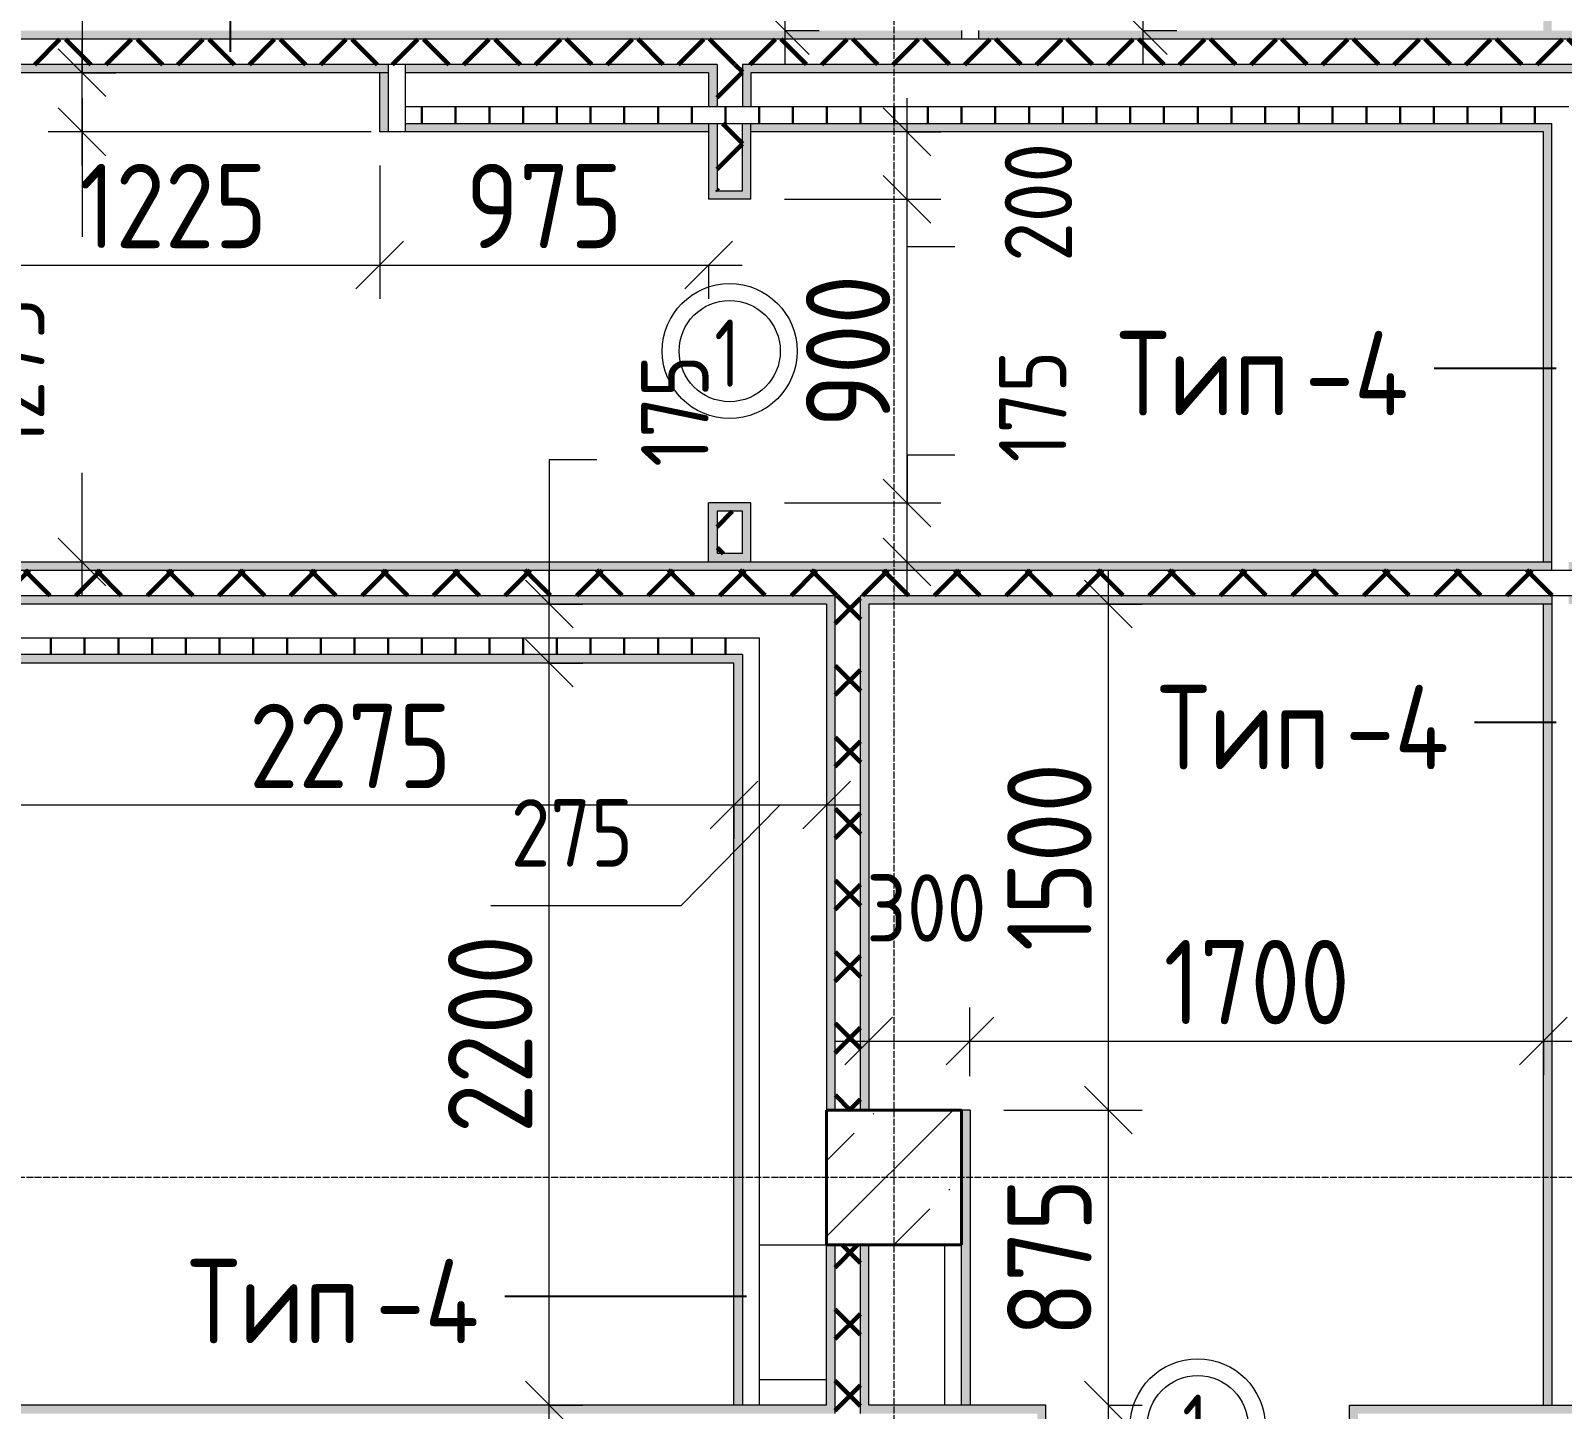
# Model space of a CAD drawing. Header units: millimetres. Extents: x -60946 to 138510, y -262288 to 24501.
# Drawn here: x 38524 to 43065, y -46147 to -42060 of the extents above; entities that cross this region are included whole.
import ezdxf

# ---------------------------------------------------------------- set-up
doc = ezdxf.new("R2010")
doc.units = ezdxf.units.MM
doc.linetypes.add('ADSK_Линия сетки', pattern=[25, 20, -2.5, 0, -2.5])
for name, color, linetype, lineweight in [('2)Тип-2', 3, 'Continuous', 60), ('Марки дверей', 7, 'Continuous', 20), ('Несущие колонны', 7, 'Continuous', 18), ('Оси', 7, 'Continuous', 9), ('Перекрытие', 7, 'Continuous', 18), ('Размеры', 7, 'Continuous', 9), ('Стены несущие', 7, 'Continuous', 30), ('Стены отделка', 7, 'Continuous', 30), ('Стены штриховка', 7, 'Continuous', 9)]:
    doc.layers.add(name, color=color, linetype=linetype, lineweight=lineweight)
doc.layers.add('2)Тип-4', color=7, linetype='Continuous', lineweight=30, true_color=0x0080c0)
doc.styles.add('GOST Common_2', font='', dxfattribs={"width": 0.9, "height": 250})
doc.styles.add('GOST Common_3', font='', dxfattribs={"width": 0.9, "height": 200})
doc.styles.add('GOST Common_B', font='', dxfattribs={"width": 0.8, "height": 200})
doc.styles.get('GOST Common_2').set_extended_font_data('GOST Common')
doc.styles.get('GOST Common_3').set_extended_font_data('GOST Common')
doc.styles.get('GOST Common_B').set_extended_font_data('GOST Common', bold=True)
doc.dimstyles.new('ADSK_Основной_2_0_1', dxfattribs={"dimscale": 304.8, "dimtxt": 201.142999, "dimasz": 0.463911, "dimexe": 0.328084, "dimexo": 0.328084, "dimgap": 0.164042, "dimtad": 1, "dimdec": 3, "dimrnd": 0.001, "dimdsep": 46, "dimtxsty": 'GOST Common_3', "dimblk1": 'OBLIQUE', "dimblk2": 'OBLIQUE', "dimsah": 1, "dimcen": 0.09, "dimdle": 0.328084, "dimazin": 2, "dimtfac": 1, "dimtdec": 4, "dimtix": 1, "dimtmove": 1, "dimatfit": 3, "dimfxl": 1, "dimtvp": 1, "dimtolj": 1, "dimtzin": 0, "dimlwd": 20, "dimlwe": 20, "dimarcsym": 2})
doc.dimstyles.new('ADSK_Основной_2_0_3', dxfattribs={"dimscale": 304.8, "dimtxt": 201.142999, "dimasz": 0.463911, "dimexe": 0.328084, "dimexo": 0.328084, "dimgap": 0.164042, "dimtad": 1, "dimdec": 3, "dimrnd": 0.001, "dimdsep": 46, "dimtxsty": 'GOST Common_2', "dimblk1": 'OBLIQUE', "dimblk2": 'OBLIQUE', "dimsah": 1, "dimcen": 0.09, "dimdle": 0.328084, "dimazin": 2, "dimtfac": 1, "dimtdec": 4, "dimtix": 1, "dimtmove": 0, "dimatfit": 3, "dimfxl": 1, "dimtvp": 1, "dimtolj": 1, "dimtzin": 0, "dimlwd": 20, "dimlwe": 20, "dimarcsym": 2})
pattern_1 = [(45, (1283.93, -48864.63), (-106.066, 106.066), []), (135, (1283.93, -48864.63), (-106.066, -106.066), [])]
pattern_2 = [(90, (1283.93, -48864.63), (-100, 6e-15), [])]

# ---------------------------------------------------------------- blocks, each defined once
blk = doc.blocks.new('ADSK_КолоннаЖБ_Прямоугольная - 400x400 мм-1807143-Кладочный план 1-го этажа')
at = {"layer": 'Несущие колонны', "lineweight": 40}
for p, q in [((-200, 200), (200, 200)), ((-200, -200), (-200, 200)), ((200, 200), (200, -200)), ((200, -200), (-200, -200))]:
    blk.add_line(p, q, dxfattribs=at)
blk = doc.blocks.new('М_двери1 - Марка экземпляра 2-3719212-Кладочный план 1-го этажа')
at = {"layer": 'Марки дверей'}
for radius in [2, 1.5]:
    blk.add_circle((0, 0), radius, dxfattribs=at)
blk = doc.blocks.new('_Oblique')
at = {"color": 0, "linetype": 'ByBlock', "lineweight": -2}
blk.add_line((-0.5, -0.5), (0.5, 0.5), dxfattribs=at)
blk = doc.blocks.new('*D3650')
at = {"layer": 'Defpoints', "color": 0, "transparency": 16777216}
for p in [(40761.4, -39659.7), (40883.9, -39659.7), (40661.4, -42059.7)]:
    blk.add_point(p, dxfattribs=at)
at = {"layer": 'Размеры', "color": 0, "lineweight": 20, "transparency": 16777216}
for p, q in [((40761.4, -42159.7), (40761.4, -39559.7)), ((40783.9, -39659.7), (40661.4, -39659.7)), ((40761.4, -42059.7), (40861.4, -42059.7))]:
    blk.add_line(p, q, dxfattribs=at)
at = {"layer": 'Размеры', "color": 0, "lineweight": 20, "transparency": 16777216, "xscale": 141.4, "yscale": 141.4, "zscale": 141.4}
for p, rotation in [((40761.4, -39659.7), 90), ((40761.4, -42059.7), 270)]:
    blk.add_blockref('_Oblique', p, dxfattribs=dict(at, rotation=rotation))
at = {"layer": 'Размеры', "color": 0, "lineweight": 9, "transparency": 16777216, "insert": (40586.4, -40859.7), "char_height": 250, "width": 625.93, "attachment_point": 5, "rotation": 90, "style": 'GOST Common_2'}
blk.add_mtext('\\A1;2400', dxfattribs=at)
blk = doc.blocks.new('*D3652')
at = {"layer": 'Defpoints', "color": 0, "transparency": 16777216}
for p in [(38676.3, -42359.7), (39633.9, -42359.7), (38576.3, -43634.7)]:
    blk.add_point(p, dxfattribs=at)
at = {"layer": 'Размеры', "color": 0, "lineweight": 20, "transparency": 16777216}
for p, q in [((38676.3, -42259.7), (38676.3, -42670.7)), ((39533.9, -42359.7), (38576.3, -42359.7)), ((38676.3, -43734.7), (38676.3, -43370.7)), ((38676.3, -43634.7), (38776.3, -43634.7))]:
    blk.add_line(p, q, dxfattribs=at)
at = {"layer": 'Размеры', "color": 0, "lineweight": 20, "transparency": 16777216, "xscale": 141.4, "yscale": 141.4, "zscale": 141.4}
for p, rotation in [((38676.3, -42359.7), 90), ((38676.3, -43634.7), 270)]:
    blk.add_blockref('_Oblique', p, dxfattribs=dict(at, rotation=rotation))
at = {"layer": 'Размеры', "color": 0, "lineweight": 9, "transparency": 16777216, "insert": (38364.9, -43300.9), "char_height": 200, "width": 560.473, "attachment_point": 1, "rotation": 90, "line_spacing_factor": 1.022761, "style": 'GOST Common_3'}
blk.add_mtext('\\A1;1275', dxfattribs=at)
blk = doc.blocks.new('*D3653')
at = {"layer": 'Defpoints', "color": 0, "transparency": 16777216}
for p in [(38576.3, -42184.7), (38676.3, -42184.7), (39633.9, -42359.7)]:
    blk.add_point(p, dxfattribs=at)
at = {"layer": 'Размеры', "color": 0, "lineweight": 20, "transparency": 16777216}
for p, q in [((38817.7, -41788.2), (38676.3, -41788.2)), ((38676.3, -41788.2), (38676.3, -42184.7)), ((38676.3, -42459.7), (38676.3, -42084.7)), ((38676.3, -42184.7), (38776.3, -42184.7)), ((39533.9, -42359.7), (38576.3, -42359.7))]:
    blk.add_line(p, q, dxfattribs=at)
at = {"layer": 'Размеры', "color": 0, "lineweight": 20, "transparency": 16777216, "xscale": 141.4, "yscale": 141.4, "zscale": 141.4}
for p, rotation in [((38676.3, -42184.7), 90), ((38676.3, -42359.7), 270)]:
    blk.add_blockref('_Oblique', p, dxfattribs=dict(at, rotation=rotation))
at = {"layer": 'Размеры', "color": 0, "lineweight": 9, "transparency": 16777216, "insert": (38948.6, -41809.4), "char_height": 200, "width": 409.104, "attachment_point": 1, "rotation": 90, "line_spacing_factor": 1.022761, "style": 'GOST Common_3'}
blk.add_mtext('\\A1;175', dxfattribs=at)
blk = doc.blocks.new('*D3654')
at = {"layer": 'Defpoints', "color": 0, "transparency": 16777216}
for p in [(39558.9, -42359.7), (38333.9, -42654.6), (39558.9, -42754.6)]:
    blk.add_point(p, dxfattribs=at)
at = {"layer": 'Размеры', "color": 0, "lineweight": 20, "transparency": 16777216}
for p, q in [((39558.9, -42459.7), (39558.9, -42854.6)), ((38233.9, -42754.6), (39658.9, -42754.6)), ((38333.9, -42754.6), (38333.9, -42854.6))]:
    blk.add_line(p, q, dxfattribs=at)
at = {"layer": 'Размеры', "color": 0, "lineweight": 20, "transparency": 16777216, "xscale": 141.4, "yscale": 141.4, "zscale": 141.4, "rotation": 180}
blk.add_blockref('_Oblique', (38333.9, -42754.6), dxfattribs=at)
at = {"layer": 'Размеры', "color": 0, "lineweight": 20, "transparency": 16777216, "xscale": 141.4, "yscale": 141.4, "zscale": 141.4}
blk.add_blockref('_Oblique', (39558.9, -42754.6), dxfattribs=at)
at = {"layer": 'Размеры', "color": 0, "lineweight": 9, "transparency": 16777216, "insert": (38946.4, -42579.6), "char_height": 250, "width": 560.473, "attachment_point": 5, "style": 'GOST Common_2'}
blk.add_mtext('\\A1;1225', dxfattribs=at)
blk = doc.blocks.new('*D3655')
at = {"layer": 'Defpoints', "color": 0, "transparency": 16777216}
for p in [(39558.9, -42359.7), (40533.9, -42654.6), (40533.9, -42754.6)]:
    blk.add_point(p, dxfattribs=at)
at = {"layer": 'Размеры', "color": 0, "lineweight": 20, "transparency": 16777216}
for p, q in [((39558.9, -42459.7), (39558.9, -42854.6)), ((39458.9, -42754.6), (40633.9, -42754.6)), ((40533.9, -42754.6), (40533.9, -42854.6))]:
    blk.add_line(p, q, dxfattribs=at)
at = {"layer": 'Размеры', "color": 0, "lineweight": 20, "transparency": 16777216, "xscale": 141.4, "yscale": 141.4, "zscale": 141.4, "rotation": 180}
blk.add_blockref('_Oblique', (39558.9, -42754.6), dxfattribs=at)
at = {"layer": 'Размеры', "color": 0, "lineweight": 20, "transparency": 16777216, "xscale": 141.4, "yscale": 141.4, "zscale": 141.4}
blk.add_blockref('_Oblique', (40533.9, -42754.6), dxfattribs=at)
at = {"layer": 'Размеры', "color": 0, "lineweight": 9, "transparency": 16777216, "insert": (40046.4, -42579.6), "char_height": 250, "width": 454.106, "attachment_point": 5, "style": 'GOST Common_2'}
blk.add_mtext('\\A1;975', dxfattribs=at)
blk = doc.blocks.new('*D3656')
at = {"layer": 'Defpoints', "color": 0, "transparency": 16777216}
for p in [(38333.9, -44255.4), (40608.9, -44255.4), (40608.9, -44355.4)]:
    blk.add_point(p, dxfattribs=at)
at = {"layer": 'Размеры', "color": 0, "lineweight": 20, "transparency": 16777216}
for p, q in [((38233.9, -44355.4), (40708.9, -44355.4)), ((38333.9, -44355.4), (38333.9, -44455.4)), ((40608.9, -44355.4), (40608.9, -44455.4))]:
    blk.add_line(p, q, dxfattribs=at)
at = {"layer": 'Размеры', "color": 0, "lineweight": 20, "transparency": 16777216, "xscale": 141.4, "yscale": 141.4, "zscale": 141.4, "rotation": 180}
blk.add_blockref('_Oblique', (38333.9, -44355.4), dxfattribs=at)
at = {"layer": 'Размеры', "color": 0, "lineweight": 20, "transparency": 16777216, "xscale": 141.4, "yscale": 141.4, "zscale": 141.4}
blk.add_blockref('_Oblique', (40608.9, -44355.4), dxfattribs=at)
at = {"layer": 'Размеры', "color": 0, "lineweight": 9, "transparency": 16777216, "insert": (39471.4, -44180.4), "char_height": 250, "width": 605.475, "attachment_point": 5, "style": 'GOST Common_2'}
blk.add_mtext('\\A1;2275', dxfattribs=at)
blk = doc.blocks.new('*D3657')
at = {"layer": 'Defpoints', "color": 0, "transparency": 16777216}
for p in [(40608.9, -44255.4), (40883.9, -44255.4), (40883.9, -44355.4)]:
    blk.add_point(p, dxfattribs=at)
at = {"layer": 'Размеры', "color": 0, "lineweight": 20, "transparency": 16777216}
for p, q in [((40746.4, -44355.4), (40451.5, -44654.7)), ((40508.9, -44355.4), (40983.9, -44355.4)), ((40608.9, -44355.4), (40608.9, -44455.4)), ((40883.9, -44355.4), (40883.9, -44455.4)), ((40451.5, -44654.7), (39888.6, -44654.7))]:
    blk.add_line(p, q, dxfattribs=at)
at = {"layer": 'Размеры', "color": 0, "lineweight": 20, "transparency": 16777216, "xscale": 141.4, "yscale": 141.4, "zscale": 141.4, "rotation": 180}
blk.add_blockref('_Oblique', (40608.9, -44355.4), dxfattribs=at)
at = {"layer": 'Размеры', "color": 0, "lineweight": 20, "transparency": 16777216, "xscale": 141.4, "yscale": 141.4, "zscale": 141.4}
blk.add_blockref('_Oblique', (40883.9, -44355.4), dxfattribs=at)
at = {"layer": 'Размеры', "color": 0, "lineweight": 9, "transparency": 16777216, "insert": (39947.4, -44338.1), "char_height": 200, "width": 454.106, "attachment_point": 1, "line_spacing_factor": 1.022761, "style": 'GOST Common_3'}
blk.add_mtext('\\A1;275', dxfattribs=at)
blk = doc.blocks.new('*D3658')
at = {"layer": 'Defpoints', "color": 0, "transparency": 16777216}
for p in [(39961.4, -43934.7), (40061.4, -43934.7), (39961.4, -46134.7)]:
    blk.add_point(p, dxfattribs=at)
at = {"layer": 'Размеры', "color": 0, "lineweight": 20, "transparency": 16777216}
for p, q in [((40061.4, -46234.7), (40061.4, -43834.7)), ((40061.4, -43934.7), (40161.4, -43934.7)), ((40061.4, -46134.7), (40161.4, -46134.7))]:
    blk.add_line(p, q, dxfattribs=at)
at = {"layer": 'Размеры', "color": 0, "lineweight": 20, "transparency": 16777216, "xscale": 141.4, "yscale": 141.4, "zscale": 141.4}
for p, rotation in [((40061.4, -43934.7), 90), ((40061.4, -46134.7), 270)]:
    blk.add_blockref('_Oblique', p, dxfattribs=dict(at, rotation=rotation))
at = {"layer": 'Размеры', "color": 0, "lineweight": 9, "transparency": 16777216, "insert": (39886.4, -45034.7), "char_height": 250, "width": 605.475, "attachment_point": 5, "rotation": 90, "style": 'GOST Common_2'}
blk.add_mtext('\\A1;2200', dxfattribs=at)
blk = doc.blocks.new('*D3659')
at = {"layer": 'Defpoints', "color": 0, "transparency": 16777216}
for p in [(39961.4, -43759.7), (40061.4, -43759.7), (39961.4, -43934.7)]:
    blk.add_point(p, dxfattribs=at)
at = {"layer": 'Размеры', "color": 0, "lineweight": 20, "transparency": 16777216}
for p, q in [((40202.8, -43331.7), (40061.4, -43331.7)), ((40061.4, -43331.7), (40061.4, -43759.7)), ((40061.4, -44034.7), (40061.4, -43659.7)), ((40061.4, -43759.7), (40161.4, -43759.7)), ((40061.4, -43934.7), (40161.4, -43934.7))]:
    blk.add_line(p, q, dxfattribs=at)
at = {"layer": 'Размеры', "color": 0, "lineweight": 20, "transparency": 16777216, "xscale": 141.4, "yscale": 141.4, "zscale": 141.4}
for p, rotation in [((40061.4, -43759.7), 90), ((40061.4, -43934.7), 270)]:
    blk.add_blockref('_Oblique', p, dxfattribs=dict(at, rotation=rotation))
at = {"layer": 'Размеры', "color": 0, "lineweight": 9, "transparency": 16777216, "insert": (40333.7, -43352.9), "char_height": 200, "width": 409.104, "attachment_point": 1, "rotation": 90, "line_spacing_factor": 1.022761, "style": 'GOST Common_3'}
blk.add_mtext('\\A1;175', dxfattribs=at)
blk = doc.blocks.new('*D3660')
at = {"layer": 'Defpoints', "color": 0, "transparency": 16777216}
for p in [(41308.9, -45259.7), (41719.3, -45259.7), (41619.4, -46134.7)]:
    blk.add_point(p, dxfattribs=at)
at = {"layer": 'Размеры', "color": 0, "lineweight": 20, "transparency": 16777216}
for p, q in [((41719.3, -46234.7), (41719.3, -45159.7)), ((41408.9, -45259.7), (41819.3, -45259.7)), ((41719.4, -46134.7), (41819.3, -46134.7))]:
    blk.add_line(p, q, dxfattribs=at)
at = {"layer": 'Размеры', "color": 0, "lineweight": 20, "transparency": 16777216, "xscale": 141.4, "yscale": 141.4, "zscale": 141.4}
for p, rotation in [((41719.3, -45259.7), 90), ((41719.3, -46134.7), 270)]:
    blk.add_blockref('_Oblique', p, dxfattribs=dict(at, rotation=rotation))
at = {"layer": 'Размеры', "color": 0, "lineweight": 9, "transparency": 16777216, "insert": (41544.3, -45697.2), "char_height": 250, "width": 454.106, "attachment_point": 5, "rotation": 90, "style": 'GOST Common_2'}
blk.add_mtext('\\A1;875', dxfattribs=at)
blk = doc.blocks.new('*D3661')
at = {"layer": 'Defpoints', "color": 0, "transparency": 16777216}
for p in [(41619.4, -43759.7), (41719.3, -43759.7), (41308.9, -45259.7)]:
    blk.add_point(p, dxfattribs=at)
at = {"layer": 'Размеры', "color": 0, "lineweight": 20, "transparency": 16777216}
for p, q in [((41719.3, -45359.7), (41719.3, -43659.7)), ((41719.4, -43759.7), (41819.3, -43759.7)), ((41408.9, -45259.7), (41819.3, -45259.7))]:
    blk.add_line(p, q, dxfattribs=at)
at = {"layer": 'Размеры', "color": 0, "lineweight": 20, "transparency": 16777216, "xscale": 141.4, "yscale": 141.4, "zscale": 141.4}
for p, rotation in [((41719.3, -43759.7), 90), ((41719.3, -45259.7), 270)]:
    blk.add_blockref('_Oblique', p, dxfattribs=dict(at, rotation=rotation))
at = {"layer": 'Размеры', "color": 0, "lineweight": 9, "transparency": 16777216, "insert": (41544.3, -44509.7), "char_height": 250, "width": 560.473, "attachment_point": 5, "rotation": 90, "style": 'GOST Common_2'}
blk.add_mtext('\\A1;1500', dxfattribs=at)
blk = doc.blocks.new('*D3662')
at = {"layer": 'Defpoints', "color": 0, "transparency": 16777216}
for p in [(41008.9, -44955.4), (41308.9, -45055.4), (41308.9, -45259.7)]:
    blk.add_point(p, dxfattribs=at)
at = {"layer": 'Размеры', "color": 0, "lineweight": 20, "transparency": 16777216}
for p, q in [((41308.9, -45159.7), (41308.9, -44955.4)), ((40908.9, -45055.4), (41408.9, -45055.4)), ((41008.9, -45055.4), (41008.9, -45155.4))]:
    blk.add_line(p, q, dxfattribs=at)
at = {"layer": 'Размеры', "color": 0, "lineweight": 20, "transparency": 16777216, "xscale": 141.4, "yscale": 141.4, "zscale": 141.4, "rotation": 180}
blk.add_blockref('_Oblique', (41008.9, -45055.4), dxfattribs=at)
at = {"layer": 'Размеры', "color": 0, "lineweight": 20, "transparency": 16777216, "xscale": 141.4, "yscale": 141.4, "zscale": 141.4}
blk.add_blockref('_Oblique', (41308.9, -45055.4), dxfattribs=at)
at = {"layer": 'Размеры', "color": 0, "lineweight": 9, "transparency": 16777216, "insert": (41001.4, -44560.7), "char_height": 200, "width": 454.106, "attachment_point": 1, "line_spacing_factor": 1.022761, "style": 'GOST Common_3'}
blk.add_mtext('\\A1;300', dxfattribs=at)
blk = doc.blocks.new('*D3663')
at = {"layer": 'Defpoints', "color": 0, "transparency": 16777216}
for p in [(43008.9, -44955.4), (43008.9, -45055.4), (41308.9, -45259.7)]:
    blk.add_point(p, dxfattribs=at)
at = {"layer": 'Размеры', "color": 0, "lineweight": 20, "transparency": 16777216}
for p, q in [((41308.9, -45159.7), (41308.9, -44955.4)), ((41208.9, -45055.4), (43108.9, -45055.4)), ((43008.9, -45055.4), (43008.9, -45155.4))]:
    blk.add_line(p, q, dxfattribs=at)
at = {"layer": 'Размеры', "color": 0, "lineweight": 20, "transparency": 16777216, "xscale": 141.4, "yscale": 141.4, "zscale": 141.4, "rotation": 180}
blk.add_blockref('_Oblique', (41308.9, -45055.4), dxfattribs=at)
at = {"layer": 'Размеры', "color": 0, "lineweight": 20, "transparency": 16777216, "xscale": 141.4, "yscale": 141.4, "zscale": 141.4}
blk.add_blockref('_Oblique', (43008.9, -45055.4), dxfattribs=at)
at = {"layer": 'Размеры', "color": 0, "lineweight": 9, "transparency": 16777216, "insert": (42158.9, -44880.4), "char_height": 250, "width": 560.473, "attachment_point": 5, "style": 'GOST Common_2'}
blk.add_mtext('\\A1;1700', dxfattribs=at)
blk = doc.blocks.new('*D3664')
at = {"layer": 'Defpoints', "color": 0, "transparency": 16777216}
for p in [(43008.9, -44955.4), (43283.9, -44955.4), (43283.9, -45055.4)]:
    blk.add_point(p, dxfattribs=at)
at = {"layer": 'Размеры', "color": 0, "lineweight": 20, "transparency": 16777216}
for p, q in [((42908.9, -45055.4), (43383.9, -45055.4)), ((43008.9, -45055.4), (43008.9, -45155.4)), ((43283.9, -45055.4), (43283.9, -45155.4)), ((44074, -45055.4), (43283.9, -45055.4))]:
    blk.add_line(p, q, dxfattribs=at)
at = {"layer": 'Размеры', "color": 0, "lineweight": 20, "transparency": 16777216, "xscale": 141.4, "yscale": 141.4, "zscale": 141.4, "rotation": 180}
blk.add_blockref('_Oblique', (43008.9, -45055.4), dxfattribs=at)
at = {"layer": 'Размеры', "color": 0, "lineweight": 20, "transparency": 16777216, "xscale": 141.4, "yscale": 141.4, "zscale": 141.4}
blk.add_blockref('_Oblique', (43283.9, -45055.4), dxfattribs=at)
at = {"layer": 'Размеры', "color": 0, "lineweight": 9, "transparency": 16777216, "insert": (43565.5, -44738.7), "char_height": 200, "width": 454.106, "attachment_point": 1, "line_spacing_factor": 1.022761, "style": 'GOST Common_3'}
blk.add_mtext('\\A1;275', dxfattribs=at)
blk = doc.blocks.new('*D3665')
at = {"layer": 'Defpoints', "color": 0, "transparency": 16777216}
for p in [(40658.9, -43459.7), (41122.3, -43459.7), (41022.3, -43634.7)]:
    blk.add_point(p, dxfattribs=at)
at = {"layer": 'Размеры', "color": 0, "lineweight": 20, "transparency": 16777216}
for p, q in [((41263.7, -43318.3), (41122.3, -43318.3)), ((41122.3, -43318.3), (41122.3, -43459.7)), ((41122.3, -43734.7), (41122.3, -43359.7)), ((40758.9, -43459.7), (41222.3, -43459.7)), ((41122.3, -43634.7), (41222.3, -43634.7))]:
    blk.add_line(p, q, dxfattribs=at)
at = {"layer": 'Размеры', "color": 0, "lineweight": 20, "transparency": 16777216, "xscale": 141.4, "yscale": 141.4, "zscale": 141.4}
for p, rotation in [((41122.3, -43459.7), 90), ((41122.3, -43634.7), 270)]:
    blk.add_blockref('_Oblique', p, dxfattribs=dict(at, rotation=rotation))
at = {"layer": 'Размеры', "color": 0, "lineweight": 9, "transparency": 16777216, "insert": (41394.7, -43339.5), "char_height": 200, "width": 409.104, "attachment_point": 1, "rotation": 90, "line_spacing_factor": 1.022761, "style": 'GOST Common_3'}
blk.add_mtext('\\A1;175', dxfattribs=at)
blk = doc.blocks.new('*D3666')
at = {"layer": 'Defpoints', "color": 0, "transparency": 16777216}
for p in [(40658.9, -42559.7), (41122.3, -42559.7), (40658.9, -43459.7)]:
    blk.add_point(p, dxfattribs=at)
at = {"layer": 'Размеры', "color": 0, "lineweight": 20, "transparency": 16777216}
for p, q in [((41122.3, -43559.7), (41122.3, -42459.7)), ((40758.9, -42559.7), (41222.3, -42559.7)), ((40758.9, -43459.7), (41222.3, -43459.7))]:
    blk.add_line(p, q, dxfattribs=at)
at = {"layer": 'Размеры', "color": 0, "lineweight": 20, "transparency": 16777216, "xscale": 141.4, "yscale": 141.4, "zscale": 141.4}
for p, rotation in [((41122.3, -42559.7), 90), ((41122.3, -43459.7), 270)]:
    blk.add_blockref('_Oblique', p, dxfattribs=dict(at, rotation=rotation))
at = {"layer": 'Размеры', "color": 0, "lineweight": 9, "transparency": 16777216, "insert": (40947.3, -43009.7), "char_height": 250, "width": 454.106, "attachment_point": 5, "rotation": 90, "style": 'GOST Common_2'}
blk.add_mtext('\\A1;900', dxfattribs=at)
blk = doc.blocks.new('*D3667')
at = {"layer": 'Defpoints', "color": 0, "transparency": 16777216}
for p in [(41022.3, -42359.7), (41122.3, -42359.7), (40658.9, -42559.7)]:
    blk.add_point(p, dxfattribs=at)
at = {"layer": 'Размеры', "color": 0, "lineweight": 20, "transparency": 16777216}
for p, q in [((41122.3, -42659.7), (41122.3, -42259.7)), ((41122.3, -42359.7), (41222.3, -42359.7)), ((40758.9, -42559.7), (41222.3, -42559.7)), ((41122.3, -42701.1), (41122.3, -42559.7)), ((41263.7, -42701.1), (41122.3, -42701.1))]:
    blk.add_line(p, q, dxfattribs=at)
at = {"layer": 'Размеры', "color": 0, "lineweight": 20, "transparency": 16777216, "xscale": 141.4, "yscale": 141.4, "zscale": 141.4}
for p, rotation in [((41122.3, -42359.7), 90), ((41122.3, -42559.7), 270)]:
    blk.add_blockref('_Oblique', p, dxfattribs=dict(at, rotation=rotation))
at = {"layer": 'Размеры', "color": 0, "lineweight": 9, "transparency": 16777216, "insert": (41411.8, -42744.8), "char_height": 200, "width": 454.106, "attachment_point": 1, "rotation": 90, "line_spacing_factor": 1.022761, "style": 'GOST Common_3'}
blk.add_mtext('\\A1;200', dxfattribs=at)
blk = doc.blocks.new('*D3672')
at = {"layer": 'Defpoints', "color": 0, "transparency": 16777216}
for p in [(41385.9, -41859.7), (41822.3, -41859.7), (41722.3, -42059.7)]:
    blk.add_point(p, dxfattribs=at)
at = {"layer": 'Размеры', "color": 0, "lineweight": 20, "transparency": 16777216}
for p, q in [((41963.7, -41718.3), (41822.3, -41718.3)), ((41822.3, -41718.3), (41822.3, -41859.7)), ((41822.3, -42159.7), (41822.3, -41759.7)), ((41485.9, -41859.7), (41922.3, -41859.7)), ((41822.3, -42059.7), (41922.3, -42059.7))]:
    blk.add_line(p, q, dxfattribs=at)
at = {"layer": 'Размеры', "color": 0, "lineweight": 20, "transparency": 16777216, "xscale": 141.4, "yscale": 141.4, "zscale": 141.4}
for p, rotation in [((41822.3, -41859.7), 90), ((41822.3, -42059.7), 270)]:
    blk.add_blockref('_Oblique', p, dxfattribs=dict(at, rotation=rotation))
at = {"layer": 'Размеры', "color": 0, "lineweight": 9, "transparency": 16777216, "insert": (42111.8, -41762), "char_height": 200, "width": 454.106, "attachment_point": 1, "rotation": 90, "line_spacing_factor": 1.022761, "style": 'GOST Common_3'}
blk.add_mtext('\\A1;200', dxfattribs=at)

msp = doc.modelspace()

# ---------------------------------------------------------------- hatches: boundary and pattern name
at = {"layer": '2)Тип-2'}
h = msp.add_hatch(dxfattribs=at)
h.set_pattern_fill('FP_4', color=256, style=0, pattern_type=2)
h.set_pattern_definition(pattern_1)
h.paths.add_polyline_path([(40558.9343, -42159.6624), (43283.9343, -42159.6624), (43283.9343, -42084.6624), (38308.9343, -42084.6624), (38308.9343, -42159.6624), (39633.9343, -42159.6624)])
h = msp.add_hatch(color=256, dxfattribs=at)
h.paths.add_polyline_path([(42187.5179, -42084.6624), (43283.9343, -42084.6624), (43283.9343, -42059.6624), (41333.9343, -42059.6624), (41333.9343, -42084.6624)])
h.paths.add_polyline_path([(41283.9343, -42084.6624), (41283.9343, -42059.6624), (38333.9343, -42059.6624), (38333.9343, -42084.6624), (40715.0455, -42084.6624)])
h = msp.add_hatch(color=256, dxfattribs=at)
h.paths.add_polyline_path([(42187.5179, -42184.6624), (43283.9343, -42184.6624), (43283.9343, -42159.6624), (40633.9343, -42159.6624), (40633.9343, -42184.6624), (40715.0455, -42184.6624)])
h.paths.add_polyline_path([(38333.9343, -42184.6624), (39583.9343, -42184.6624), (39583.9343, -42159.6624), (38333.9343, -42159.6624)])
h.paths.add_polyline_path([(39633.9343, -42184.6624), (40558.9343, -42184.6624), (40558.9343, -42159.6624), (39633.9343, -42159.6624)])
h = msp.add_hatch(color=256, dxfattribs=at)
h.paths.add_polyline_path([(40633.9343, -43634.6624), (40633.9343, -43609.6624), (40558.9343, -43609.6624), (40558.9343, -43484.6624), (40533.9343, -43484.6624), (40533.9343, -43634.6624), (40558.9343, -43634.6624)])
h.paths.add_polyline_path([(40558.9343, -42534.6624), (40558.9343, -42334.6624), (40533.9343, -42334.6624), (40533.9343, -42534.6624)])
h.paths.add_polyline_path([(40558.9343, -42284.6624), (40558.9343, -42184.6624), (40533.9343, -42184.6624), (40533.9343, -42284.6624)])
h = msp.add_hatch(color=256, dxfattribs=at)
h.paths.add_polyline_path([(40633.9343, -43634.6624), (40658.9343, -43634.6624), (40658.9343, -43459.6624), (40533.9343, -43459.6624), (40533.9343, -43484.6624), (40633.9343, -43484.6624), (40633.9343, -43609.6624)])
h.paths.add_polyline_path([(40533.9343, -42559.6624), (40658.9343, -42559.6624), (40658.9343, -42334.6624), (40633.9343, -42334.6624), (40633.9343, -42534.6624), (40533.9343, -42534.6624)])
h.paths.add_polyline_path([(40658.9343, -42284.6624), (40658.9343, -42184.6624), (40633.9343, -42184.6624), (40633.9343, -42284.6624)])
h = msp.add_hatch(dxfattribs=at)
h.set_pattern_fill('FP_4', color=256, style=0, pattern_type=2)
h.set_pattern_definition(pattern_1)
h.paths.add_polyline_path([(40558.9343, -43609.6624), (40633.9343, -43609.6624), (40633.9343, -43484.6624), (40558.9343, -43484.6624), (40558.9343, -43549.7783)])
h.paths.add_polyline_path([(40558.9343, -42534.6624), (40633.9343, -42534.6624), (40633.9343, -42334.6624), (40558.9343, -42334.6624), (40558.9343, -42359.6624)])
h.paths.add_polyline_path([(40633.9343, -42284.6624), (40633.9343, -42159.6624), (40558.9343, -42159.6624), (40558.9343, -42284.6624)])
h = msp.add_hatch(color=256, dxfattribs=at)
h.paths.add_polyline_path([(43033.9343, -43659.6624), (43033.9343, -43634.6624), (38333.9343, -43634.6624), (38333.9343, -43659.6624), (42923.7541, -43659.6624)])
h.paths.add_polyline_path([(43283.9343, -43659.6624), (43283.9343, -43634.6624), (43083.9343, -43634.6624), (43083.9343, -43659.6624)])
h = msp.add_hatch(dxfattribs=at)
h.set_pattern_fill('FP_4', color=256, style=0, pattern_type=2)
h.set_pattern_definition(pattern_1)
h.paths.add_polyline_path([(40983.9343, -43734.6624), (43283.9343, -43734.6624), (43283.9343, -43659.6624), (38308.9343, -43659.6624), (38308.9343, -43734.6624), (40908.9343, -43734.6624)])
h = msp.add_hatch(color=256, dxfattribs=at)
h.paths.add_polyline_path([(43008.9343, -43759.6624), (43033.9343, -43759.6624), (43033.9343, -43734.6624), (40983.9343, -43734.6624), (40983.9343, -43759.6624), (42923.7541, -43759.6624)])
h.paths.add_polyline_path([(39242.5731, -43759.6624), (40908.9343, -43759.6624), (40908.9343, -43734.6624), (38333.9343, -43734.6624), (38333.9343, -43759.6624)])
h.paths.add_polyline_path([(43283.9343, -43759.6624), (43283.9343, -43734.6624), (43083.9343, -43734.6624), (43083.9343, -43759.6624)])
h = msp.add_hatch(color=256, dxfattribs=at)
h.paths.add_polyline_path([(40883.9343, -46134.6624), (40908.9343, -46134.6624), (40908.9343, -45659.6624), (40883.9343, -45659.6624), (40883.9343, -46126.1139)])
h.paths.add_polyline_path([(40908.9343, -45259.6624), (40908.9343, -43759.6624), (40883.9343, -43759.6624), (40883.9343, -45259.6624)])
h = msp.add_hatch(dxfattribs=at)
h.set_pattern_fill('FP_4', color=256, style=0, pattern_type=2)
h.set_pattern_definition(pattern_1)
h.paths.add_polyline_path([(40983.9343, -46159.6624), (40983.9343, -45659.6624), (40908.9343, -45659.6624), (40908.9343, -46159.6624)])
h.paths.add_polyline_path([(40983.9343, -45259.6624), (40983.9343, -43734.6624), (40908.9343, -43734.6624), (40908.9343, -45259.6624)])
h = msp.add_hatch(color=256, dxfattribs=at)
h.paths.add_polyline_path([(41008.9343, -46134.6624), (41008.9343, -45659.6624), (40983.9343, -45659.6624), (40983.9343, -46134.6624)])
h.paths.add_polyline_path([(41008.9343, -45259.6624), (41008.9343, -43759.6624), (40983.9343, -43759.6624), (40983.9343, -45259.6624)])
h = msp.add_hatch(color=256, dxfattribs=at)
h.paths.add_polyline_path([(41533.9343, -46259.6624), (41533.9343, -46134.6624), (40983.9343, -46134.6624), (40983.9343, -46159.6624), (41508.9343, -46159.6624), (41508.9343, -46259.6624)])
h.paths.add_polyline_path([(42458.9343, -46259.6624), (42458.9343, -46159.6624), (43283.9343, -46159.6624), (43283.9343, -46134.6624), (42433.9343, -46134.6624), (42433.9343, -46259.6624)])
h.paths.add_polyline_path([(40715.0455, -46159.6624), (40908.9343, -46159.6624), (40908.9343, -46134.6624), (38333.9343, -46134.6624), (38333.9343, -46159.6624)])
at = {"layer": '2)Тип-4', "true_color": 0x0080c0, "transparency": 33554687}
h = msp.add_hatch(color=142, dxfattribs=at)
h.paths.add_polyline_path([(43008.9343, -42059.6624), (43033.9343, -42059.6624), (43033.9343, -40909.6624), (43008.9343, -40909.6624), (43008.9343, -40973.4427)])
h.paths.add_polyline_path([(43033.9343, -40859.6624), (43033.9343, -39709.6624), (43008.9343, -39709.6624), (43008.9343, -40859.6624)])
for points in [[(39583.9343, -42359.6624), (39583.9343, -42184.6624), (39558.9343, -42184.6624), (39558.9343, -42359.6624)], [(43008.9343, -43634.6624), (43033.9343, -43634.6624), (43033.9343, -42334.6624), (43008.9343, -42334.6624), (43008.9343, -43549.7783)], [(43033.9343, -46134.6624), (43033.9343, -43759.6624), (43008.9343, -43759.6624), (43008.9343, -46134.6624)], [(40633.9343, -43934.6624), (40633.9343, -43909.6624), (38333.9343, -43909.6624), (38333.9343, -43934.6624), (40608.9343, -43934.6624)], [(40608.9343, -46134.6624), (40633.9343, -46134.6624), (40633.9343, -43934.6624), (40608.9343, -43934.6624), (40608.9343, -46126.1139)], [(41283.9343, -46134.6624), (41308.9343, -46134.6624), (41308.9343, -45259.6624), (41283.9343, -45259.6624), (41283.9343, -46126.1139)]]:
    msp.add_hatch(color=142, dxfattribs=at).paths.add_polyline_path(points)
h = msp.add_hatch(dxfattribs=at)
h.set_pattern_fill('FP_7', color=142, style=0, pattern_type=2)
h.set_pattern_definition(pattern_2)
h.paths.add_polyline_path([(40533.9343, -42334.6624), (43033.9343, -42334.6624), (43033.9343, -42284.6624), (39633.9343, -42284.6624), (39633.9343, -42334.6624), (39978.8093, -42334.6624)])
h = msp.add_hatch(color=142, dxfattribs=at)
h.paths.add_polyline_path([(39978.8093, -42359.6624), (40533.9343, -42359.6624), (40533.9343, -42334.6624), (39633.9343, -42334.6624), (39633.9343, -42359.6624)])
h.paths.add_polyline_path([(40658.9343, -42359.6624), (43008.9343, -42359.6624), (43008.9343, -42334.6624), (40658.9343, -42334.6624)])
h = msp.add_hatch(dxfattribs=at)
h.set_pattern_fill('FP_7', color=142, style=0, pattern_type=2)
h.set_pattern_definition(pattern_2)
h.paths.add_polyline_path([(40683.9343, -43909.6624), (40683.9343, -43859.6624), (38333.9343, -43859.6624), (38333.9343, -43909.6624), (40633.9343, -43909.6624)])
at = {"layer": 'Несущие колонны', "lineweight": 9}
h = msp.add_hatch(dxfattribs=at)
h.set_pattern_fill('FP_3', color=256, style=0, pattern_type=2)
h.set_pattern_definition([(45, (1283.93, -48864.63), (-224.5064, 224.5064), []), (45, (1508.44, -48864.63), (-224.5064, 224.5064), [396.875, -79.375, 3.353, -76.022])])
h.paths.add_polyline_path([(41233.9343, -45659.6624), (41283.9343, -45659.6624), (41283.9343, -45259.6624), (40883.9343, -45259.6624), (40883.9343, -45659.6624), (41008.9343, -45659.6624)])

# ---------------------------------------------------------------- linework, layer by layer
at = {"layer": '2)Тип-2', "lineweight": 25}
msp.add_line((39115.985, -42122.1624), (39115.985, -41074.3779), dxfattribs=at)
at = {"layer": '2)Тип-4', "lineweight": 25}
for p, q in [((43046.4343, -43061.3144), (42684.8574, -43061.3144)), ((43046.4343, -44110.7457), (42804.9078, -44110.7457)), ((40646.4343, -45812.3919), (39929.3973, -45812.3919))]:
    msp.add_line(p, q, dxfattribs=at)
at = {"layer": 'Несущие колонны', "lineweight": 9}
for p, q in [((40908.9343, -45259.6624), (40883.9343, -45259.6624)), ((40883.9343, -45659.6624), (40883.9343, -45259.6624)), ((40983.9343, -45259.6624), (40908.9343, -45259.6624)), ((41008.9343, -45259.6624), (40983.9343, -45259.6624)), ((41283.9343, -45259.6624), (41008.9343, -45259.6624)), ((41283.9343, -45259.6624), (41283.9343, -45659.6624)), ((40908.9343, -45659.6624), (40883.9343, -45659.6624)), ((40983.9343, -45659.6624), (40908.9343, -45659.6624)), ((41008.9343, -45659.6624), (40983.9343, -45659.6624)), ((41233.9343, -45659.6624), (41008.9343, -45659.6624)), ((41283.9343, -45659.6624), (41233.9343, -45659.6624))]:
    msp.add_line(p, q, dxfattribs=at)
at = {"layer": 'Оси', "linetype": 'ADSK_Линия сетки', "lineweight": 5}
for p, q in [((41083.9343, -59838.5137), (41083.9343, -38837.1863)), ((63681.4538, -45459.6624), (-23956.1623, -45459.6624))]:
    msp.add_line(p, q, dxfattribs=at)
at = {"layer": 'Перекрытие'}
for p, q in [((40683.9343, -45659.6624), (40883.9343, -45659.6624)), ((40883.9343, -46059.6624), (40683.9343, -46059.6624))]:
    msp.add_line(p, q, dxfattribs=at)
at = {"layer": 'Стены несущие', "lineweight": 9}
for p, q in [((39558.9343, -42184.6624), (38333.9343, -42184.6624)), ((40533.9343, -42184.6624), (39633.9343, -42184.6624)), ((39633.9343, -42184.6624), (39633.9343, -42359.6624)), ((40533.9343, -42184.6624), (40533.9343, -42284.6624)), ((43283.9343, -42184.6624), (40658.9343, -42184.6624)), ((40658.9343, -42184.6624), (40658.9343, -42284.6624)), ((39633.9343, -42284.6624), (40533.9343, -42284.6624)), ((40658.9343, -42284.6624), (43083.9343, -42284.6624)), ((39633.9343, -42359.6624), (39583.9343, -42359.6624)), ((40533.9343, -42359.6624), (40533.9343, -42559.6624)), ((40658.9343, -42559.6624), (40658.9343, -42359.6624)), ((40658.9343, -42559.6624), (40533.9343, -42559.6624)), ((40533.9343, -43634.6624), (40533.9343, -43459.6624)), ((40658.9343, -43459.6624), (40533.9343, -43459.6624)), ((40658.9343, -43634.6624), (40658.9343, -43459.6624)), ((38333.9343, -43634.6624), (43008.9343, -43634.6624)), ((40883.9343, -43759.6624), (38333.9343, -43759.6624)), ((40883.9343, -43759.6624), (40883.9343, -45259.6624)), ((43008.9343, -43759.6624), (41008.9343, -43759.6624)), ((41008.9343, -43759.6624), (41008.9343, -45259.6624)), ((38333.9343, -43859.6624), (40683.9343, -43859.6624)), ((40683.9343, -43859.6624), (40683.9343, -46134.6624)), ((40883.9343, -46134.6624), (40883.9343, -45659.6624)), ((41008.9343, -46134.6624), (41008.9343, -45659.6624)), ((41233.9343, -46134.6624), (41233.9343, -45659.6624)), ((40883.9343, -46134.6624), (38333.9343, -46134.6624)), ((41533.9343, -46134.6624), (41008.9343, -46134.6624)), ((41533.9343, -46259.6624), (41533.9343, -46134.6624)), ((42433.9343, -46134.6624), (43283.9343, -46134.6624)), ((42433.9343, -46259.6624), (42433.9343, -46134.6624))]:
    msp.add_line(p, q, dxfattribs=at)
at = {"layer": 'Стены отделка', "lineweight": 18}
for p, q in [((39558.9343, -42359.6624), (39558.9343, -42184.6624)), ((39583.9343, -42359.6624), (39558.9343, -42359.6624)), ((40533.9343, -42359.6624), (39633.9343, -42359.6624)), ((43008.9343, -42359.6624), (40658.9343, -42359.6624)), ((43008.9343, -43634.6624), (43008.9343, -42359.6624)), ((43008.9343, -46134.6624), (43008.9343, -43759.6624)), ((40608.9343, -43934.6624), (38333.9343, -43934.6624)), ((40608.9343, -46134.6624), (40608.9343, -43934.6624)), ((41308.9343, -45259.6624), (41283.9343, -45259.6624)), ((41308.9343, -45259.6624), (41308.9343, -46134.6624))]:
    msp.add_line(p, q, dxfattribs=at)
at = {"layer": 'Стены штриховка', "lineweight": 9}
for p, q in [((43283.9343, -42084.6624), (38308.9343, -42084.6624)), ((41283.9343, -42059.6624), (41283.9343, -42084.6624)), ((41333.9343, -42059.6624), (41333.9343, -42084.6624)), ((40558.9343, -42159.6624), (38308.9343, -42159.6624)), ((39583.9343, -42184.6624), (39558.9343, -42184.6624)), ((39583.9343, -42159.6624), (39583.9343, -42359.6624)), ((39633.9343, -42159.6624), (39633.9343, -42184.6624)), ((40558.9343, -42159.6624), (40558.9343, -42284.6624)), ((43283.9343, -42159.6624), (40633.9343, -42159.6624)), ((40633.9343, -42159.6624), (40633.9343, -42284.6624)), ((40533.9343, -42284.6624), (40658.9343, -42284.6624)), ((39633.9343, -42334.6624), (43033.9343, -42334.6624)), ((40533.9343, -42334.6624), (40533.9343, -42359.6624)), ((40558.9343, -42334.6624), (40558.9343, -42534.6624)), ((40633.9343, -42534.6624), (40633.9343, -42334.6624)), ((40658.9343, -42359.6624), (40658.9343, -42334.6624)), ((43033.9343, -43659.6624), (43033.9343, -42334.6624)), ((40558.9343, -42534.6624), (40633.9343, -42534.6624)), ((40633.9343, -43484.6624), (40558.9343, -43484.6624)), ((40558.9343, -43484.6624), (40558.9343, -43609.6624)), ((40633.9343, -43609.6624), (40633.9343, -43484.6624)), ((40633.9343, -43609.6624), (40558.9343, -43609.6624)), ((43008.9343, -43634.6624), (43033.9343, -43634.6624)), ((38308.9343, -43659.6624), (43283.9343, -43659.6624)), ((38308.9343, -43734.6624), (40908.9343, -43734.6624)), ((40908.9343, -45259.6624), (40908.9343, -43734.6624)), ((40983.9343, -43734.6624), (43283.9343, -43734.6624)), ((40983.9343, -45259.6624), (40983.9343, -43734.6624)), ((43033.9343, -43759.6624), (43008.9343, -43759.6624)), ((43033.9343, -43734.6624), (43033.9343, -46134.6624)), ((40633.9343, -43909.6624), (38333.9343, -43909.6624)), ((40633.9343, -43909.6624), (40633.9343, -46134.6624)), ((40883.9343, -45259.6624), (41008.9343, -45259.6624)), ((41283.9343, -46134.6624), (41283.9343, -45259.6624)), ((41008.9343, -45659.6624), (40883.9343, -45659.6624)), ((40908.9343, -46159.6624), (40908.9343, -45659.6624)), ((40983.9343, -46159.6624), (40983.9343, -45659.6624)), ((41283.9343, -45659.6624), (41233.9343, -45659.6624))]:
    msp.add_line(p, q, dxfattribs=at)

# ---------------------------------------------------------------- block references
at = {"layer": 'Марки дверей', "xscale": 99.99999999999993, "yscale": 99.99999999999993, "zscale": 99.99999999999993}
for p in [(40596.4343, -43009.6624), (41983.9343, -46197.1624)]:
    msp.add_blockref('М_двери1 - Марка экземпляра 2-3719212-Кладочный план 1-го этажа', p, dxfattribs=at)
at = {"layer": 'Несущие колонны', "lineweight": 40, "rotation": 89.9999999999999}
msp.add_blockref('ADSK_КолоннаЖБ_Прямоугольная - 400x400 мм-1807143-Кладочный план 1-го этажа', (41083.9343, -45459.6624), dxfattribs=at)

# ---------------------------------------------------------------- texts
at = {"layer": '2)Тип-4', "color": 116, "lineweight": 30, "true_color": 0x008040, "char_height": 250, "attachment_point": 1, "style": 'GOST Common_3'}
for s, insert, width in [('Тип', (41745.8574, -42950.3873), 673.4175), ('-4', (42301.4824, -42950.3873), 456.961875), ('Тип', (41865.9078, -43999.8187), 673.4175), ('-4', (42421.5328, -43999.8187), 456.961875), ('Тип', (38990.3973, -45701.4648), 673.4175), ('-4', (39546.0223, -45701.4648), 456.961875)]:
    msp.add_mtext(s, dxfattribs=dict(at, insert=insert, width=width))
at = {"layer": 'Марки дверей', "lineweight": 5, "char_height": 200, "width": 102.616, "attachment_point": 1, "style": 'GOST Common_B'}
for insert in [(40550.7769, -42916.0035), (41938.2769, -46103.5035)]:
    msp.add_mtext('\\fGOST Common|b1|i0|c204|p34|;\\W.8;1', dxfattribs=dict(at, insert=insert))

# ---------------------------------------------------------------- dimensions: what is measured, and where the dimension line sits
at = {"layer": 'Размеры', "lineweight": 9}
for base, p1, p2, override, picture, middle in [((40761.3899, -39659.6624), (40661.405, -42059.6624), (40883.9343, -39659.6624), {"dimpost": '<>', "dimfxl": 2410.294442}, '*D3650', (40586.3899, -40859.6624)), ((41122.3027, -42559.6624), (40658.9343, -43459.6624), (40658.9343, -42559.6624), {"dimpost": '<>', "dimfxl": 900}, '*D3666', (40947.3027, -43009.6624)), ((41719.3439, -43759.6624), (41308.9343, -45259.6624), (41619.359, -43759.6624), {"dimpost": '<>', "dimfxl": 1531.784414}, '*D3661', (41544.3439, -44509.6624)), ((40061.3899, -43934.6624), (39961.405, -46134.6624), (39961.405, -43934.6624), {"dimpost": '<>', "dimfxl": 2200}, '*D3658', (39886.3899, -45034.6624)), ((41719.3439, -45259.6624), (41619.359, -46134.6624), (41308.9343, -45259.6624), {"dimpost": '<>', "dimfxl": 928.433353}, '*D3660', (41544.3439, -45697.1624))]:
    dim = msp.add_linear_dim(base=base, p1=p1, p2=p2, angle=90, dimstyle='ADSK_Основной_2_0_3', override=override, dxfattribs=at)
    dim.commit()
    dim.dimension.update_dxf_attribs({"geometry": picture, "text_midpoint": middle})
for base, p1, p2, override, picture, middle in [((41822.3027, -41859.6624), (41722.3178, -42059.6624), (41385.9343, -41859.6624), {"dimpost": '<>', "dimfxl": 391.348719}, '*D3672', (42077.9807, -41778.3443)), ((38676.2541, -42184.6624), (39633.9343, -42359.6624), (38576.2692, -42184.6624), {"dimpost": '<>', "dimfxl": 1072.045048}, '*D3653', (38790.954, -41788.1601)), ((38676.2541, -42359.6624), (38576.2692, -43634.6624), (39633.9343, -42359.6624), {"dimpost": '<>', "dimfxl": 1656.587029}, '*D3652', (38498.2217, -43020.6705)), ((41122.3027, -42359.6624), (40658.9343, -42559.6624), (41022.3178, -42359.6624), {"dimpost": '<>', "dimfxl": 414.786121}, '*D3667', (41388.3776, -42596.3092)), ((40061.3899, -43759.6624), (39961.405, -43934.6624), (39961.405, -43759.6624), {"dimpost": '<>', "dimfxl": 175}, '*D3659', (40199.1645, -43331.6898)), ((41122.3027, -43459.6624), (41022.3178, -43634.6624), (40658.9343, -43459.6624), {"dimpost": '<>', "dimfxl": 403.326823}, '*D3665', (41388.3776, -43381.2517))]:
    dim = msp.add_linear_dim(base=base, p1=p1, p2=p2, angle=90, dimstyle='ADSK_Основной_2_0_1', override=override, dxfattribs=at)
    dim.commit()
    dim.dimension.update_dxf_attribs({"geometry": picture, "text_midpoint": middle, "dimtype": 160, "text_rotation": 90})
for base, p1, p2, override, picture, middle in [((39558.9343, -42754.5953), (38333.9343, -42654.6104), (39558.9343, -42359.6624), {"dimpost": '<>', "dimfxl": 1260.007676}, '*D3654', (38946.4343, -42579.5953)), ((40533.9343, -42754.5953), (39558.9343, -42359.6624), (40533.9343, -42654.6104), {"dimpost": '<>', "dimfxl": 1018.636021}, '*D3655', (40046.4343, -42579.5953)), ((40608.9343, -44355.4147), (38333.9343, -44255.4298), (40608.9343, -44255.4298), {"dimpost": '<>', "dimfxl": 2275}, '*D3656', (39471.4343, -44180.4147)), ((43008.9343, -45055.4147), (41308.9343, -45259.6624), (43008.9343, -44955.4298), {"dimpost": '<>', "dimfxl": 1727.008239}, '*D3663', (42158.9343, -44880.4147))]:
    dim = msp.add_linear_dim(base=base, p1=p1, p2=p2, dimstyle='ADSK_Основной_2_0_3', override=override, dxfattribs=at)
    dim.commit()
    dim.dimension.update_dxf_attribs({"geometry": picture, "text_midpoint": middle})
for base, p1, p2, override, picture, middle in [((40883.9343, -44355.4147), (40608.9343, -44255.4298), (40883.9343, -44255.4298), {"dimpost": '<>', "dimfxl": 275}, '*D3657', (40401.4859, -44654.7478)), ((41308.9343, -45055.4147), (41008.9343, -44955.4298), (41308.9343, -45259.6624), {"dimpost": '<>', "dimfxl": 427.267431}, '*D3662', (41228.4854, -44877.3824)), ((43283.9343, -45055.4147), (43008.9343, -44955.4298), (43283.9343, -44955.4298), {"dimpost": '<>', "dimfxl": 275}, '*D3664', (43792.5261, -45203.1129))]:
    dim = msp.add_linear_dim(base=base, p1=p1, p2=p2, dimstyle='ADSK_Основной_2_0_1', override=override, dxfattribs=at)
    dim.commit()
    dim.dimension.update_dxf_attribs({"geometry": picture, "text_midpoint": middle, "dimtype": 160})

doc.saveas('drawing.dxf')
